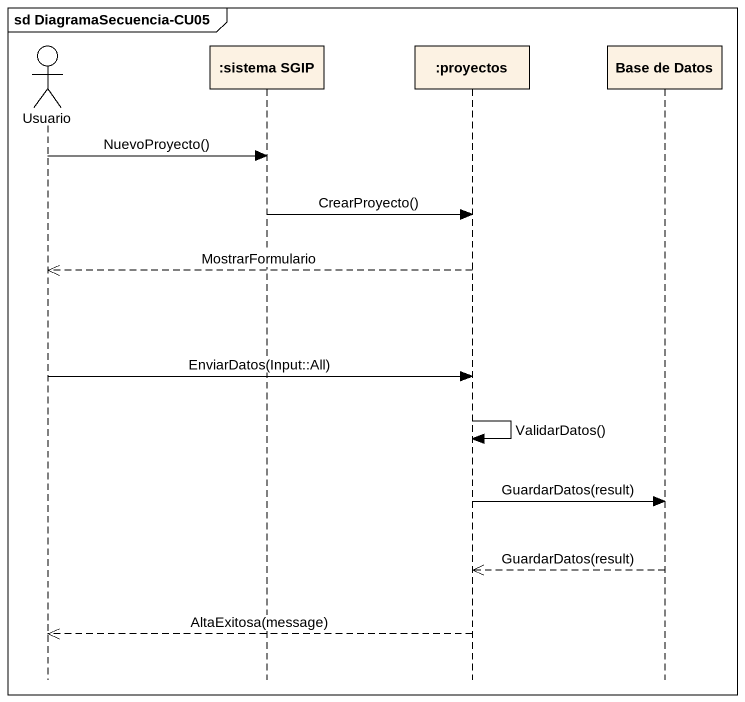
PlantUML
@startuml
mainframe sd DiagramaSecuencia-CU05
hide footbox
actor Usuario
participant ":sistema SGIP" as sistema_SGIP
participant ":proyectos" as proyectos
participant "Base de Datos" as Base_de_Datos

Usuario -> sistema_SGIP : NuevoProyecto()
sistema_SGIP -> proyectos : CrearProyecto()
proyectos -->> Usuario : MostrarFormulario
Usuario -> proyectos : EnviarDatos(Input::All)
proyectos -> proyectos : ValidarDatos()
proyectos -> Base_de_Datos : GuardarDatos(result)
Base_de_Datos -->> proyectos : GuardarDatos(result)
proyectos -->> Usuario : AltaExitosa(message)
@enduml
